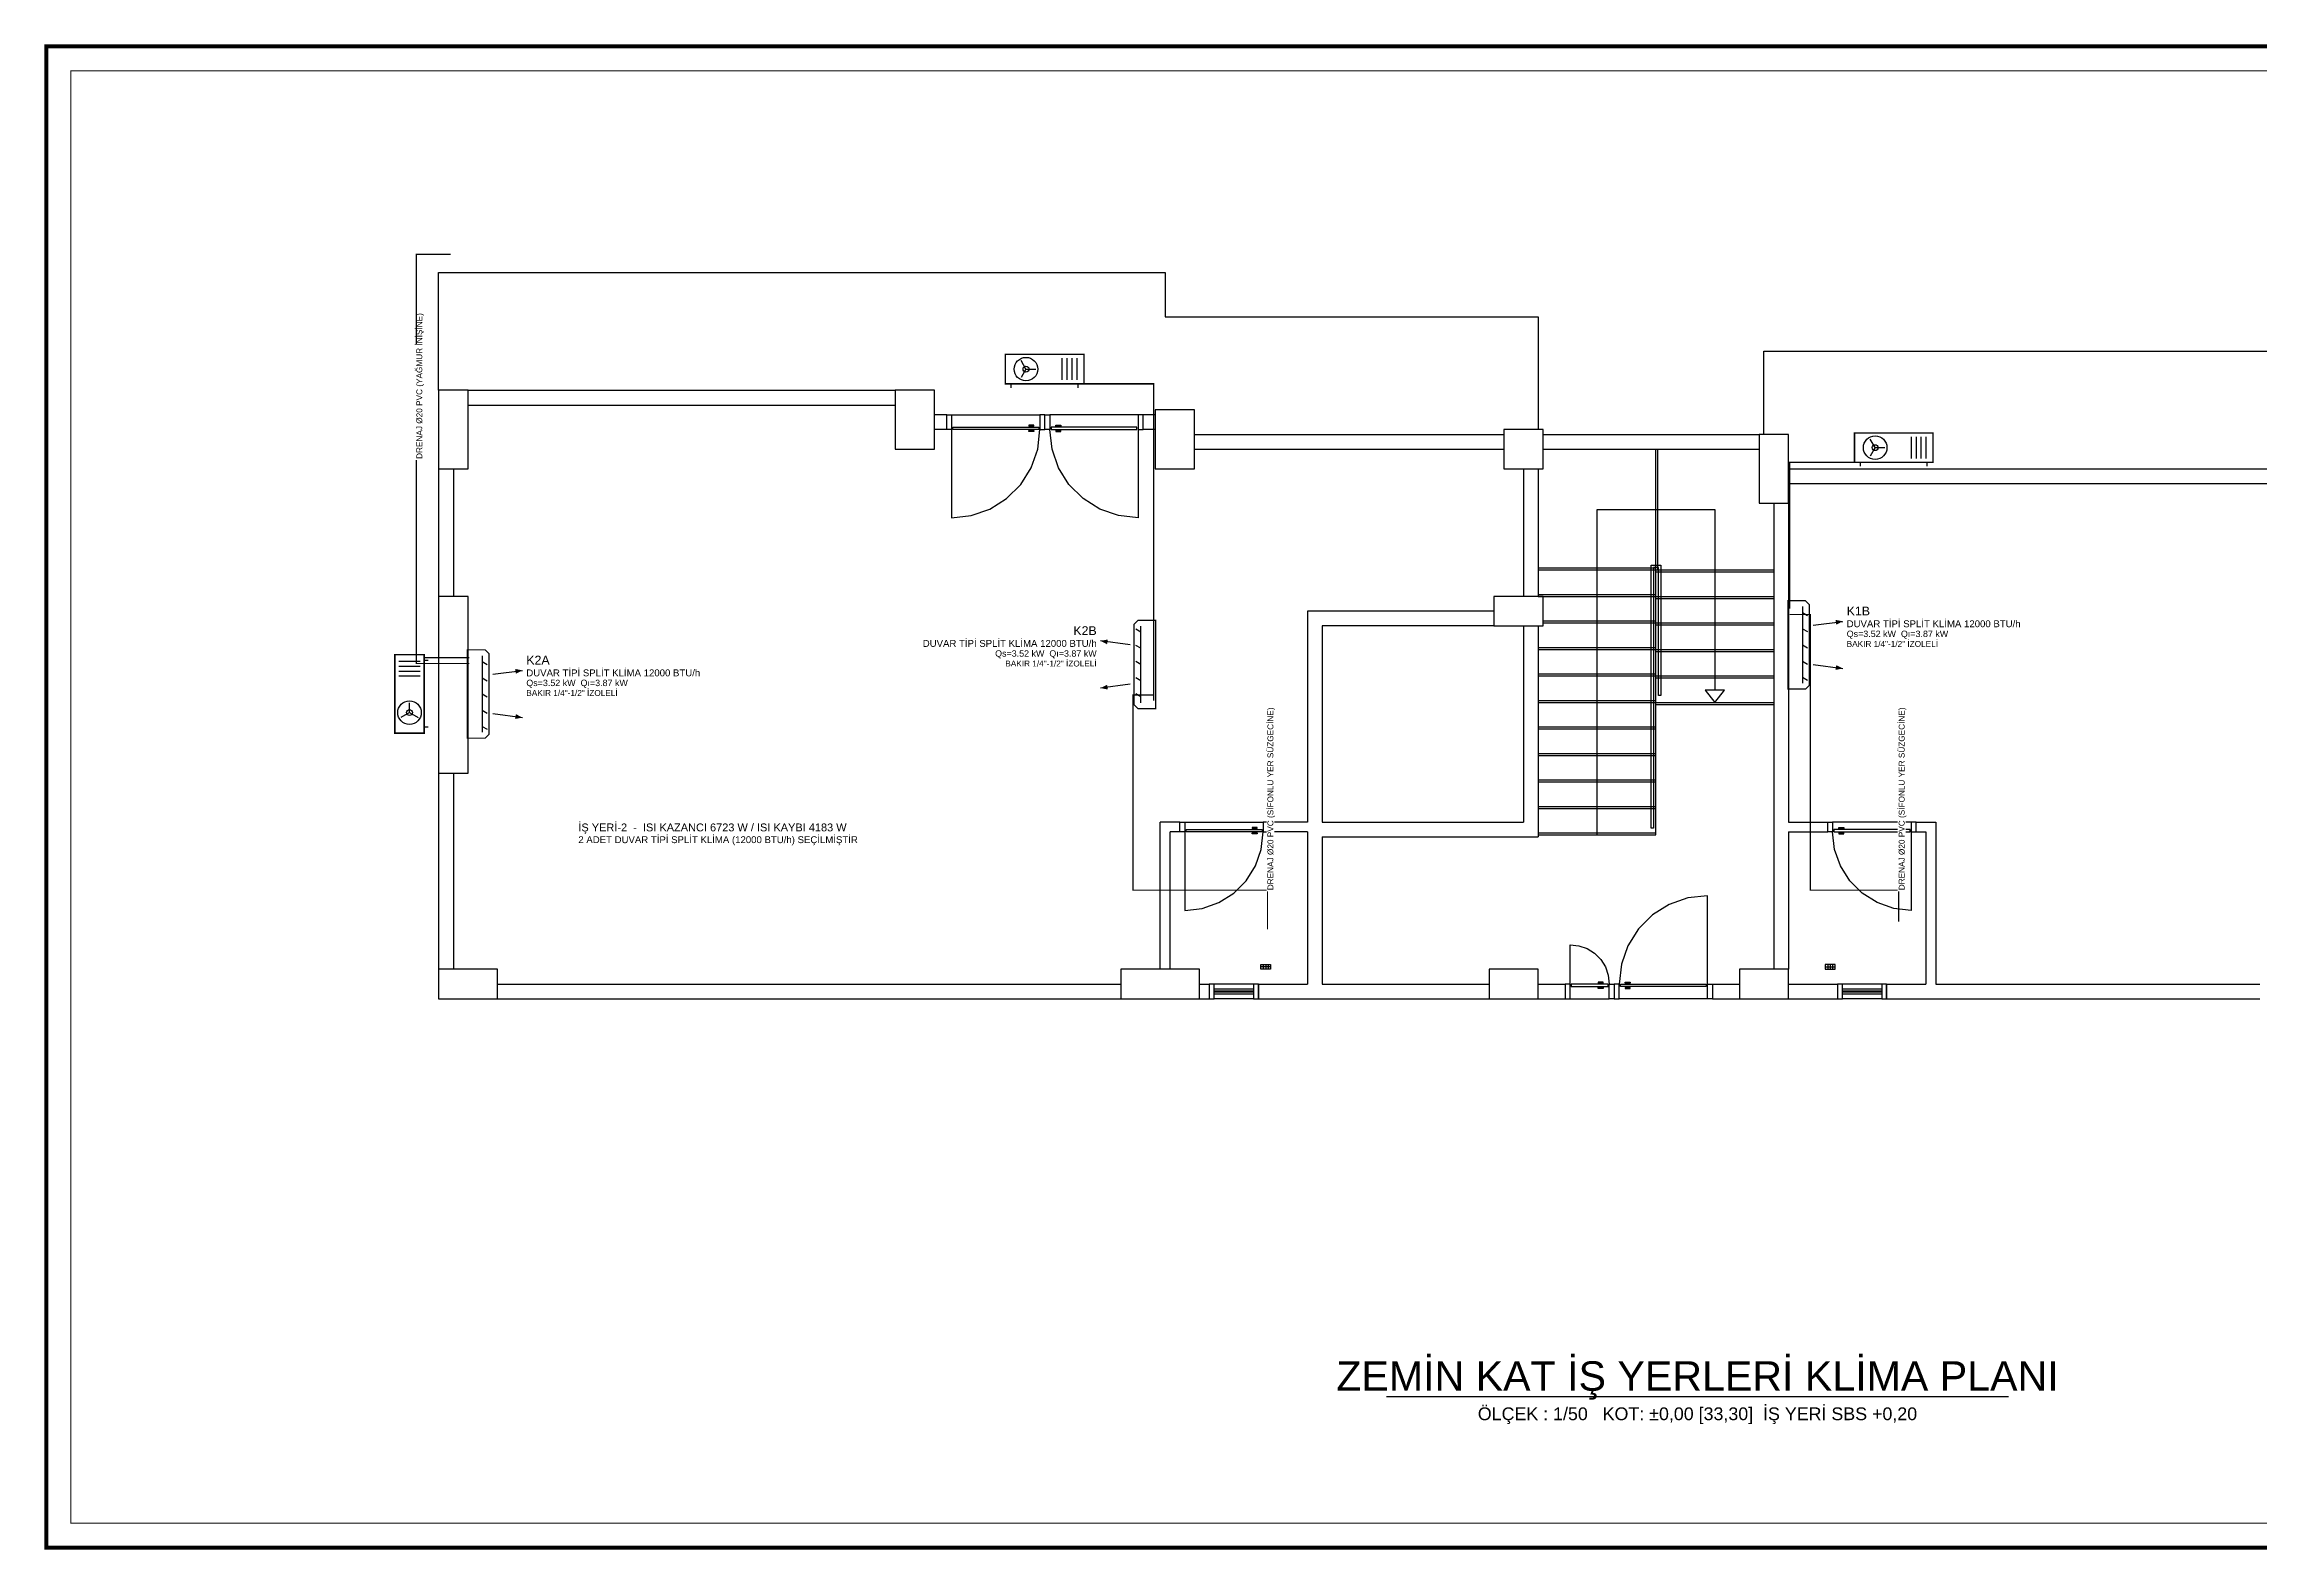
# Model space of a CAD drawing. Header units: centimetres. Extents: x -3952 to 22702, y 13298 to 16732.
# Drawn here: x 3398 to 5655, y 13328 to 14862 of the extents above; entities that cross this region are included whole.
import ezdxf
from ezdxf.enums import TextEntityAlignment as Align

# ---------------------------------------------------------------- set-up
doc = ezdxf.new("R2010")
doc.units = ezdxf.units.CM
doc.linetypes.add('DASHED', pattern=[18, 12, -6])
for name, color, linetype in [('MIMARI', 8, 'Continuous'), ('MIMARI-KOLON', 8, 'Continuous'), ('MTY-KAT-ADI', 1, 'Continuous'), ('MTY-KLIMA-BAKIR BORU', 30, 'Continuous'), ('MTY-KLIMA-DIS UNITE', 4, 'Continuous'), ('MTY-KLIMA-DRENAJ', 8, 'DASHED'), ('MTY-KLIMA-IC UNITE', 4, 'Continuous'), ('MTY-PAFTA', 7, 'Continuous')]:
    doc.layers.add(name, color=color, linetype=linetype)
doc.layers.add('ROTAS-PAFTA-SINIRI', color=8, linetype='Continuous', plot=False)
doc.styles.add('ROTAS', font='arial.ttf')

# ---------------------------------------------------------------- blocks, each defined once
blk = doc.blocks.new('ROTAS_PAFTA')
blk.add_lwpolyline([(0, 0), (1, 0), (1, 1), (0, 1)], close=True)

msp = doc.modelspace()

# ---------------------------------------------------------------- linework, layer by layer
at = {"layer": 'MIMARI'}
for p, q in [((3829.7, 14509.4), (4264.7, 14509.4)), ((3829.7, 14494.4), (4264.7, 14494.4)), ((4317.2, 14484.4), (4304.7, 14484.4)), ((4317.2, 14469.4), (4304.7, 14469.4)), ((4317.2, 14469.4), (4317.2, 14484.4)), ((4322.2, 14484.4), (4412.2, 14484.4)), ((4322.2, 14469.4), (4322.2, 14379.4)), ((4512.2, 14484.4), (4422.2, 14484.4)), ((4512.2, 14469.4), (4512.2, 14379.4)), ((4529.7, 14484.4), (4517.2, 14484.4)), ((4517.2, 14469.4), (4517.2, 14484.4)), ((4529.7, 14469.4), (4517.2, 14469.4)), ((4569.7, 14464.4), (4884.7, 14464.4)), ((4569.7, 14449.4), (4884.7, 14449.4)), ((4924.7, 14464.4), (5144.7, 14464.4)), ((4924.7, 14449.4), (5144.7, 14449.4)), ((5039.7, 14326.4), (5039.7, 14449.4)), ((5041.7, 14326.4), (5041.7, 14449.4)), ((3799.7, 14429.4), (3799.7, 14299.4)), ((3814.7, 14429.4), (3814.7, 14299.4)), ((4904.7, 14429.4), (4904.7, 14299.4)), ((4919.7, 14429.4), (4919.7, 14299.4)), ((5174.7, 14429.4), (5689.7, 14429.4)), ((5174.7, 14414.4), (5689.7, 14414.4)), ((5159.7, 14394.4), (5159.7, 13919.4)), ((5174.7, 14394.4), (5174.7, 14069.4)), ((4919.7, 14328.4), (5039.7, 14328.4)), ((4919.7, 14326.4), (5039.7, 14326.4)), ((5039.7, 14056.4), (5039.7, 14326.4)), ((5039.7, 14326.4), (5159.7, 14326.4)), ((5039.7, 14324.4), (5159.7, 14324.4)), ((4919.7, 14301.4), (5039.7, 14301.4)), ((4919.7, 14299.4), (5039.7, 14299.4)), ((5039.7, 14299.4), (5159.7, 14299.4)), ((5039.7, 14297.4), (5159.7, 14297.4)), ((4874.7, 14284.4), (4684.7, 14284.4)), ((4684.7, 14284.4), (4684.7, 14069.4)), ((4874.7, 14269.4), (4699.7, 14269.4)), ((4699.7, 14269.4), (4699.7, 14069.4)), ((4904.7, 14269.4), (4904.7, 14069.4)), ((4919.7, 14269.4), (4919.7, 14054.4)), ((4924.7, 14274.4), (5039.7, 14274.4)), ((4924.7, 14272.4), (5039.7, 14272.4)), ((5039.7, 14272.4), (5159.7, 14272.4)), ((5039.7, 14270.4), (5159.7, 14270.4)), ((4919.7, 14247.4), (5039.7, 14247.4)), ((4919.7, 14245.4), (5039.7, 14245.4)), ((5039.7, 14245.4), (5159.7, 14245.4)), ((5039.7, 14243.4), (5159.7, 14243.4)), ((4919.7, 14220.4), (5039.7, 14220.4)), ((4919.7, 14218.4), (5039.7, 14218.4)), ((5039.7, 14218.4), (5159.7, 14218.4)), ((5039.7, 14216.4), (5159.7, 14216.4)), ((4919.7, 14193.4), (5039.7, 14193.4)), ((4919.7, 14191.4), (5039.7, 14191.4)), ((5039.7, 14191.4), (5159.7, 14191.4)), ((5039.7, 14189.4), (5159.7, 14189.4)), ((4919.7, 14166.4), (5039.7, 14166.4)), ((4919.7, 14164.4), (5039.7, 14164.4)), ((4919.7, 14139.4), (5039.7, 14139.4)), ((4919.7, 14137.4), (5039.7, 14137.4)), ((3799.7, 14119.4), (3799.7, 13919.4)), ((3814.7, 14119.4), (3814.7, 13919.4)), ((4919.7, 14112.4), (5039.7, 14112.4)), ((4919.7, 14110.4), (5039.7, 14110.4)), ((4919.7, 14085.4), (5039.7, 14085.4)), ((4919.7, 14083.4), (5039.7, 14083.4)), ((4534.7, 13919.4), (4534.7, 14069.4)), ((4554.7, 14069.4), (4534.7, 14069.4)), ((4544.7, 13919.4), (4544.7, 14059.4)), ((4554.7, 14059.4), (4544.7, 14059.4)), ((4554.7, 14059.4), (4554.7, 14069.4)), ((4559.7, 14069.4), (4639.7, 14069.4)), ((4559.7, 14059.4), (4559.7, 13979.4)), ((4684.7, 14069.4), (4644.7, 14069.4)), ((4644.7, 14059.4), (4644.7, 14069.4)), ((4684.7, 14059.4), (4644.7, 14059.4)), ((4684.7, 14059.4), (4684.7, 13904.4)), ((4699.7, 14069.4), (4904.7, 14069.4)), ((5174.7, 14069.4), (5214.7, 14069.4)), ((5174.7, 14059.4), (5214.7, 14059.4)), ((5174.7, 14059.4), (5174.7, 13919.4)), ((5214.7, 14059.4), (5214.7, 14069.4)), ((5299.7, 14069.4), (5219.7, 14069.4)), ((5299.7, 14059.4), (5299.7, 13979.4)), ((5304.7, 14059.4), (5304.7, 14069.4)), ((5304.7, 14069.4), (5324.7, 14069.4)), ((5304.7, 14059.4), (5314.7, 14059.4)), ((5314.7, 14059.4), (5314.7, 13904.4)), ((5324.7, 14069.4), (5324.7, 13904.4)), ((4699.7, 14054.4), (4919.7, 14054.4)), ((4699.7, 14054.4), (4699.7, 13904.4)), ((4919.7, 14058.4), (5039.7, 14058.4)), ((4919.7, 14056.4), (5039.7, 14056.4)), ((5092.2, 13904.4), (5092.2, 13994.4)), ((4637.2, 13924.2), (4647.2, 13924.2)), ((4639.7, 13924.2), (4639.7, 13919.7)), ((4642.2, 13924.2), (4642.2, 13919.7)), ((4644.7, 13924.2), (4644.7, 13919.7)), ((4952.2, 13904.4), (4952.2, 13944.4)), ((5222.2, 13924.2), (5212.2, 13924.2)), ((5214.7, 13924.2), (5214.7, 13919.7)), ((5217.2, 13924.2), (5217.2, 13919.7)), ((5219.7, 13924.2), (5219.7, 13919.7)), ((3859.7, 13904.4), (4494.7, 13904.4)), ((4574.7, 13904.4), (4584.7, 13904.4)), ((4584.7, 13904.4), (4584.7, 13889.4)), ((4629.7, 13904.4), (4589.7, 13904.4)), ((4634.7, 13904.4), (4634.7, 13889.4)), ((4634.7, 13904.4), (4684.7, 13904.4)), ((4647.2, 13921.9), (4637.2, 13921.9)), ((4699.7, 13904.4), (4869.7, 13904.4)), ((4919.7, 13904.4), (4947.2, 13904.4)), ((4947.2, 13904.4), (4947.2, 13889.4)), ((5097.2, 13904.4), (5124.7, 13904.4)), ((5097.2, 13904.4), (5097.2, 13889.4)), ((5174.7, 13904.4), (5224.7, 13904.4)), ((5212.2, 13921.9), (5222.2, 13921.9)), ((5224.7, 13904.4), (5224.7, 13889.4)), ((5269.7, 13904.4), (5229.7, 13904.4)), ((5274.7, 13904.4), (5274.7, 13889.4)), ((5274.7, 13904.4), (5314.7, 13904.4)), ((5324.7, 13904.4), (5654.7, 13904.4)), ((3859.7, 13889.4), (4494.7, 13889.4)), ((4574.7, 13889.4), (4584.7, 13889.4)), ((4589.7, 13899.4), (4629.7, 13899.4)), ((4589.7, 13897.4), (4629.7, 13897.4)), ((4589.7, 13896.4), (4629.7, 13896.4)), ((4589.7, 13894.4), (4629.7, 13894.4)), ((4629.7, 13889.4), (4589.7, 13889.4)), ((4634.7, 13889.4), (4869.7, 13889.4)), ((4919.7, 13889.4), (4947.2, 13889.4)), ((4952.2, 13889.4), (4992.2, 13889.4)), ((5092.2, 13889.4), (5002.2, 13889.4)), ((5097.2, 13889.4), (5124.7, 13889.4)), ((5174.7, 13889.4), (5224.7, 13889.4)), ((5229.7, 13899.4), (5269.7, 13899.4)), ((5229.7, 13897.4), (5269.7, 13897.4)), ((5229.7, 13896.4), (5269.7, 13896.4)), ((5229.7, 13894.4), (5269.7, 13894.4)), ((5269.7, 13889.4), (5229.7, 13889.4)), ((5274.7, 13889.4), (5654.7, 13889.4))]:
    msp.add_line(p, q, dxfattribs=at)
for points in [[(3799.7, 14509.4), (3799.7, 14629.4), (4539.7, 14629.4), (4539.7, 14584.4), (4919.7, 14584.4), (4919.7, 14469.4)], [(5149.7, 14464.4), (5149.7, 14549.4), (5974.7, 14549.4), (5974.7, 14519.4), (6279.7, 14519.4), (6279.7, 14399.4)], [(4317.2, 14469.4), (4317.2, 14484.4), (4322.2, 14484.4), (4322.2, 14469.4), (4317.2, 14469.4)], [(4322.2, 14379.4), (4342.2, 14381.7), (4361.3, 14388.3), (4378.3, 14399.1), (4392.6, 14413.3), (4403.3, 14430.4), (4410, 14449.4), (4412.2, 14469.4)], [(4323.5, 14471.9), (4411, 14471.9), (4411, 14469.4), (4323.5, 14469.4), (4323.5, 14471.9)], [(4401, 14473.9), (4401, 14472.9), (4406, 14472.9), (4406, 14473.9), (4401, 14473.9)], [(4401, 14467.4), (4401, 14468.4), (4406, 14468.4), (4406, 14467.4), (4401, 14467.4)], [(4417.2, 14469.4), (4417.2, 14484.4), (4412.2, 14484.4), (4412.2, 14469.4), (4417.2, 14469.4)], [(4417.2, 14469.4), (4417.2, 14484.4), (4422.2, 14484.4), (4422.2, 14469.4), (4417.2, 14469.4)], [(4512.2, 14379.4), (4492.2, 14381.7), (4473.2, 14388.3), (4456.1, 14399.1), (4441.8, 14413.3), (4431.1, 14430.4), (4424.5, 14449.4), (4422.2, 14469.4)], [(4511, 14471.9), (4423.5, 14471.9), (4423.5, 14469.4), (4511, 14469.4), (4511, 14471.9)], [(4433.5, 14473.9), (4433.5, 14472.9), (4428.5, 14472.9), (4428.5, 14473.9), (4433.5, 14473.9)], [(4433.5, 14467.4), (4433.5, 14468.4), (4428.5, 14468.4), (4428.5, 14467.4), (4433.5, 14467.4)], [(4517.2, 14469.4), (4517.2, 14484.4), (4512.2, 14484.4), (4512.2, 14469.4), (4517.2, 14469.4)], [(4979.7, 14056.4), (4979.7, 14387.9), (5099.7, 14387.9), (5099.7, 14203.9)], [(5037.2, 14063.4), (5034.7, 14063.4), (5034.7, 14331.4), (5044.7, 14331.4), (5044.7, 14198.4), (5042.2, 14198.4), (5042.2, 14328.9), (5037.2, 14328.9), (5037.2, 14063.4)], [(3799.7, 14299.4), (3799.7, 14119.4), (3829.7, 14119.4), (3829.7, 14299.4), (3799.7, 14299.4)], [(5089.7, 14203.9), (5099.7, 14191.4), (5109.7, 14203.9), (5089.7, 14203.9)], [(4554.7, 14059.4), (4554.7, 14069.4), (4559.7, 14069.4), (4559.7, 14059.4), (4554.7, 14059.4)], [(4559.7, 13979.4), (4577.5, 13981.4), (4594.4, 13987.4), (4609.6, 13996.9), (4622.3, 14009.6), (4631.8, 14024.7), (4637.7, 14041.6), (4639.7, 14059.4)], [(4561, 14061.9), (4638.5, 14061.9), (4638.5, 14059.4), (4561, 14059.4), (4561, 14061.9)], [(4628.5, 14063.9), (4628.5, 14062.9), (4633.5, 14062.9), (4633.5, 14063.9), (4628.5, 14063.9)], [(4644.7, 14059.4), (4644.7, 14069.4), (4639.7, 14069.4), (4639.7, 14059.4), (4644.7, 14059.4)], [(5214.7, 14059.4), (5214.7, 14069.4), (5219.7, 14069.4), (5219.7, 14059.4), (5214.7, 14059.4)], [(5299.7, 13979.4), (5281.9, 13981.4), (5265, 13987.4), (5249.8, 13996.9), (5237.2, 14009.6), (5227.6, 14024.7), (5221.7, 14041.6), (5219.7, 14059.4)], [(5298.5, 14061.9), (5221, 14061.9), (5221, 14059.4), (5298.5, 14059.4), (5298.5, 14061.9)], [(5231, 14063.9), (5231, 14062.9), (5226, 14062.9), (5226, 14063.9), (5231, 14063.9)], [(5304.7, 14059.4), (5304.7, 14069.4), (5299.7, 14069.4), (5299.7, 14059.4), (5304.7, 14059.4)], [(4628.5, 14057.4), (4628.5, 14058.4), (4633.5, 14058.4), (4633.5, 14057.4), (4628.5, 14057.4)], [(5231, 14057.4), (5231, 14058.4), (5226, 14058.4), (5226, 14057.4), (5231, 14057.4)], [(5092.2, 13994.4), (5072.2, 13992.2), (5053.2, 13985.5), (5036.1, 13974.8), (5021.8, 13960.5), (5011.1, 13943.5), (5004.5, 13924.5), (5002.2, 13904.4)], [(4647.2, 13924.4), (4647.2, 13919.4), (4637.2, 13919.4), (4637.2, 13924.4), (4647.2, 13924.4)], [(4952.2, 13944.4), (4961.1, 13943.4), (4969.6, 13940.5), (4977.1, 13935.7), (4983.5, 13929.4), (4988.2, 13921.8), (4991.2, 13913.3), (4992.2, 13904.4)], [(5212.2, 13924.4), (5212.2, 13919.4), (5222.2, 13919.4), (5222.2, 13924.4), (5212.2, 13924.4)], [(4584.7, 13904.4), (4584.7, 13889.4), (4589.7, 13889.4), (4589.7, 13904.4), (4584.7, 13904.4)], [(4629.7, 13904.4), (4629.7, 13889.4), (4634.7, 13889.4), (4634.7, 13904.4), (4629.7, 13904.4)], [(4647.2, 13919.7), (4637.2, 13919.7)], [(4947.2, 13904.4), (4947.2, 13889.4), (4952.2, 13889.4), (4952.2, 13904.4), (4947.2, 13904.4)], [(4953.5, 13901.9), (4991, 13901.9), (4991, 13904.4), (4953.5, 13904.4), (4953.5, 13901.9)], [(4981, 13906.4), (4981, 13905.4), (4986, 13905.4), (4986, 13906.4), (4981, 13906.4)], [(4997.2, 13904.4), (4997.2, 13889.4), (4992.2, 13889.4), (4992.2, 13904.4), (4997.2, 13904.4)], [(4997.2, 13904.4), (4997.2, 13889.4), (5002.2, 13889.4), (5002.2, 13904.4), (4997.2, 13904.4)], [(5091, 13901.9), (5003.5, 13901.9), (5003.5, 13904.4), (5091, 13904.4), (5091, 13901.9)], [(5013.5, 13906.4), (5013.5, 13905.4), (5008.5, 13905.4), (5008.5, 13906.4), (5013.5, 13906.4)], [(5097.2, 13904.4), (5097.2, 13889.4), (5092.2, 13889.4), (5092.2, 13904.4), (5097.2, 13904.4)], [(5212.2, 13919.7), (5222.2, 13919.7)], [(5224.7, 13904.4), (5224.7, 13889.4), (5229.7, 13889.4), (5229.7, 13904.4), (5224.7, 13904.4)], [(5269.7, 13904.4), (5269.7, 13889.4), (5274.7, 13889.4), (5274.7, 13904.4), (5269.7, 13904.4)], [(4981, 13899.9), (4981, 13900.9), (4986, 13900.9), (4986, 13899.9), (4981, 13899.9)], [(5013.5, 13899.9), (5013.5, 13900.9), (5008.5, 13900.9), (5008.5, 13899.9), (5013.5, 13899.9)]]:
    msp.add_lwpolyline(points, dxfattribs=at)
at = {"layer": 'MIMARI-KOLON'}
for points in [[(3799.7, 14509.4), (3799.7, 14429.4), (3829.7, 14429.4), (3829.7, 14509.4), (3799.7, 14509.4)], [(4264.7, 14509.4), (4264.7, 14449.4), (4304.7, 14449.4), (4304.7, 14509.4), (4264.7, 14509.4)], [(4529.7, 14489.4), (4529.7, 14429.4), (4569.7, 14429.4), (4569.7, 14489.4), (4529.7, 14489.4)], [(4884.7, 14469.4), (4884.7, 14429.4), (4924.7, 14429.4), (4924.7, 14469.4), (4884.7, 14469.4)], [(5144.7, 14464.4), (5144.7, 14394.4), (5174.7, 14394.4), (5174.7, 14464.4), (5144.7, 14464.4)], [(4874.7, 14299.4), (4874.7, 14269.4), (4924.7, 14269.4), (4924.7, 14299.4), (4874.7, 14299.4)], [(3799.7, 13919.4), (3799.7, 13889.4), (3859.7, 13889.4), (3859.7, 13919.4), (3799.7, 13919.4)], [(4494.7, 13919.4), (4494.7, 13889.4), (4574.7, 13889.4), (4574.7, 13919.4), (4494.7, 13919.4)], [(4869.7, 13919.4), (4869.7, 13889.4), (4919.7, 13889.4), (4919.7, 13919.4), (4869.7, 13919.4)], [(5124.7, 13919.4), (5124.7, 13889.4), (5174.7, 13889.4), (5174.7, 13919.4), (5124.7, 13919.4)]]:
    msp.add_lwpolyline(points, dxfattribs=at)
at = {"layer": 'MTY-KAT-ADI'}
msp.add_line((4765.2, 13484), (5398.8, 13484), dxfattribs=at)
at = {"layer": 'MTY-KLIMA-BAKIR BORU', "const_width": 1.5}
for points in [[(4528, 14193), (4528, 14516), (4449, 14516)], [(5176, 14287), (5176, 14436), (5314, 14436)], [(3831, 14237), (3785, 14237), (3785, 14232)]]:
    msp.add_lwpolyline(points, dxfattribs=at)
at = {"layer": 'MTY-KLIMA-DIS UNITE'}
for p, q in [((4398, 14531), (4393, 14539.7)), ((4435, 14520), (4435, 14542)), ((4440, 14520), (4440, 14542)), ((4445, 14520), (4445, 14542)), ((4450, 14520), (4450, 14542)), ((4383, 14512), (4383, 14516)), ((4398, 14531), (4393, 14522.3)), ((4398, 14531), (4408, 14531)), ((4451, 14512), (4451, 14516)), ((5263, 14451), (5258, 14459.7)), ((5263, 14451), (5258, 14442.3)), ((5263, 14451), (5273, 14451)), ((5300, 14440), (5300, 14462)), ((5305, 14440), (5305, 14462)), ((5310, 14440), (5310, 14462)), ((5315, 14440), (5315, 14462)), ((5248, 14432), (5248, 14436)), ((5316, 14432), (5316, 14436)), ((3781, 14233), (3759, 14233)), ((3781, 14228), (3759, 14228)), ((3781, 14223), (3759, 14223)), ((3781, 14218), (3759, 14218)), ((3789, 14234), (3785, 14234)), ((3770, 14181), (3761.3, 14176)), ((3770, 14181), (3770, 14191)), ((3770, 14181), (3778.7, 14176)), ((3789, 14166), (3785, 14166))]:
    msp.add_line(p, q, dxfattribs=at)
at = {"layer": 'MTY-KLIMA-DIS UNITE', "const_width": 1.5}
for points in [[(4377, 14516), (4457, 14516), (4457, 14546), (4377, 14546)], [(5242, 14436), (5322, 14436), (5322, 14466), (5242, 14466)], [(3785, 14160), (3785, 14240), (3755, 14240), (3755, 14160)]]:
    msp.add_lwpolyline(points, close=True, dxfattribs=at)
at = {"layer": 'MTY-KLIMA-DIS UNITE'}
for centre, radius in [((4398, 14531), 12), ((4398, 14531), 3), ((5263, 14451), 12), ((5263, 14451), 3), ((3770, 14181), 12), ((3770, 14181), 3)]:
    msp.add_circle(centre, radius, dxfattribs=at)
at = {"layer": 'MTY-KLIMA-DRENAJ', "const_width": 1.2}
for points in [[(3831, 14231), (3777, 14231), (3777, 14648), (3812, 14648)], [(5176, 14281), (5197, 14281), (5197, 14000), (5287, 14000), (5287, 13968)], [(4528, 14199), (4507, 14199), (4507, 14000), (4644, 14000), (4644, 13960)]]:
    msp.add_lwpolyline(points, dxfattribs=at)
at = {"layer": 'MTY-KLIMA-IC UNITE'}
for p, q in [((5189, 14289), (5189, 14211)), ((4515, 14263), (4510, 14266)), ((4515, 14191), (4515, 14269)), ((5189, 14283), (5194, 14280)), ((5189, 14266.5), (5194, 14263.5)), ((5200, 14270), (5230, 14274)), ((4504, 14250), (4474, 14254)), ((4515, 14246.5), (4510, 14249.5)), ((5189, 14250), (5194, 14247)), ((3844, 14239), (3844, 14161)), ((3844, 14233), (3849, 14230)), ((3855, 14220), (3885, 14224)), ((4515, 14230), (4510, 14233)), ((5189, 14233.5), (5194, 14230.5)), ((5200, 14230), (5230, 14226)), ((3844, 14216.5), (3849, 14213.5)), ((3844, 14200), (3849, 14197)), ((4504, 14210), (4474, 14206)), ((4515, 14213.5), (4510, 14216.5)), ((4515, 14197), (4510, 14200)), ((5189, 14217), (5194, 14214)), ((3844, 14183.5), (3849, 14180.5)), ((3855, 14180), (3885, 14176)), ((3844, 14167), (3849, 14164))]:
    msp.add_line(p, q, dxfattribs=at)
at = {"layer": 'MTY-KLIMA-IC UNITE', "const_width": 1.2}
for points in [[(5174, 14295), (5174, 14205), (5192, 14205), (5196, 14209), (5196, 14291), (5192, 14295)], [(4530, 14185), (4530, 14275), (4512, 14275), (4508, 14271), (4508, 14189), (4512, 14185)], [(3829, 14245), (3829, 14155), (3847, 14155), (3851, 14159), (3851, 14241), (3847, 14245)]]:
    msp.add_lwpolyline(points, close=True, dxfattribs=at)
at = {"layer": 'MTY-KLIMA-IC UNITE'}
for points in [[(5230, 14274), (5223.4, 14270.6), (5222.7, 14275.5)], [(4474, 14254), (4481.3, 14255.5), (4480.6, 14250.6)], [(3885, 14224), (3878.4, 14220.6), (3877.7, 14225.5)], [(5230, 14226), (5222.7, 14224.5), (5223.4, 14229.4)], [(4474, 14206), (4480.6, 14209.4), (4481.3, 14204.5)], [(3885, 14176), (3877.7, 14174.5), (3878.4, 14179.4)]]:
    msp.add_solid(points, dxfattribs=at)
at = {"layer": 'MTY-PAFTA'}
for points, const_width in [([(3400, 13330), (6800, 13330), (6800, 14860), (3400, 14860)], 4), ([(3425, 13355), (6775, 13355), (6775, 14835), (3425, 14835)], 1)]:
    msp.add_lwpolyline(points, close=True, dxfattribs=dict(at, const_width=const_width))

# ---------------------------------------------------------------- block references
at = {"layer": 'ROTAS-PAFTA-SINIRI', "xscale": 3400, "yscale": 1530}
msp.add_blockref('ROTAS_PAFTA', (3400, 13330), dxfattribs=at)

# ---------------------------------------------------------------- texts
at = {"layer": 'MTY-KAT-ADI', "style": 'ROTAS'}
for s, height, p in [('ZEMİN KAT İŞ YERLERİ KLİMA PLANI', 30, (5082, 13490)), ('ÖLÇEK : 1/50   KOT: ±0,00 [33,30]  İŞ YERİ SBS +0,20', 13, (5082, 13460))]:
    msp.add_text(s, height=height, dxfattribs=at).set_placement(p, align=Align.CENTER)
at = {"layer": 'MTY-KLIMA-BAKIR BORU', "style": 'ROTAS'}
for p in [(5234, 14248), (3889, 14198)]:
    msp.add_text('BAKIR 1/4"-1/2" İZOLELİ', height=6, dxfattribs=at).set_placement(p)
msp.add_text('BAKIR 1/4"-1/2" İZOLELİ', height=6, dxfattribs=at).set_placement((4470, 14228), align=Align.RIGHT)
at = {"layer": 'MTY-KLIMA-IC UNITE', "style": 'ROTAS'}
for s, height, p in [('K1B', 9, (5234, 14280)), ('Qs=3.52 kW  Qı=3.87 kW', 6.5, (5234, 14258)), ('DUVAR TİPİ SPLİT KLİMA 12000 BTU/h', 7, (5234, 14268)), ('DUVAR TİPİ SPLİT KLİMA 12000 BTU/h', 7, (3889, 14218)), ('K2A', 9, (3889, 14230)), ('Qs=3.52 kW  Qı=3.87 kW', 6.5, (3889, 14208)), ('İŞ YERİ-2  -  ISI KAZANCI 6723 W / ISI KAYBI 4183 W', 8, (3942, 14060)), ('2 ADET DUVAR TİPİ SPLİT KLİMA (12000 BTU/h) SEÇİLMİŞTİR', 7, (3942, 14048))]:
    msp.add_text(s, height=height, dxfattribs=at).set_placement(p)
for s, height, p in [('K2B', 9, (4470, 14260)), ('DUVAR TİPİ SPLİT KLİMA 12000 BTU/h', 7, (4470, 14248)), ('Qs=3.52 kW  Qı=3.87 kW', 6.5, (4470, 14238))]:
    msp.add_text(s, height=height, dxfattribs=at).set_placement(p, align=Align.RIGHT)

# ---------------------------------------------------------------- next in the draw order: wipeouts: each hides what was drawn before it
for points in [[(3784, 14555.8), (3784, 14438.5), (3776, 14438.5), (3776, 14555.8)], [(4651, 14142.4), (4651, 13999), (4643, 13999), (4643, 14142.4)], [(5294, 14142.4), (5294, 13999), (5286, 13999), (5286, 14142.4)]]:
    msp.add_wipeout(points)

# ---------------------------------------------------------------- next in the draw order: texts
at = {"layer": 'MTY-KLIMA-DRENAJ', "style": 'ROTAS'}
for s, p in [('DRENAJ Ø20 PVC (YAĞMUR İNİŞİNE)', (3783, 14439.5)), ('DRENAJ Ø20 PVC (SİFONLU YER SÜZGECİNE)', (4650, 14000)), ('DRENAJ Ø20 PVC (SİFONLU YER SÜZGECİNE)', (5293, 14000))]:
    msp.add_text(s, height=6, rotation=90, dxfattribs=at).set_placement(p)

doc.saveas('drawing.dxf')
